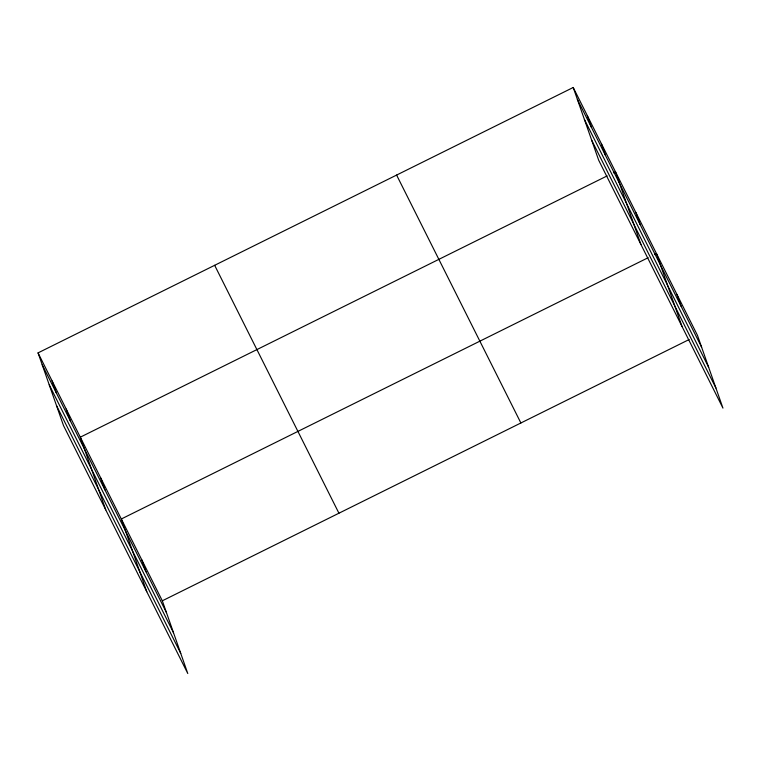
<?xml version="1.0" encoding="UTF-8"?>
<svg xmlns="http://www.w3.org/2000/svg" width="761" height="761" viewBox="0 0 761 761"><rect width="100%" height="100%" fill="white"/><g stroke="black" fill="none" stroke-linecap="round" stroke-linejoin="round"><path stroke-width="1.14" d="M38.05 352.885L162.321 600.8L187.786 673.514L63.515 425.599L38.05 352.885L573.214 87.486L697.485 335.401L722.95 408.115L598.679 160.2L573.214 87.486M607.154 175.896L80.305 437.175L105.769 509.889M613.385 172.804L615.468 171.777L640.933 244.49M648.163 257.703L121.313 518.992L146.778 591.706M654.393 254.612L656.477 253.584L681.942 326.298M162.321 600.8L689.171 339.52M577.352 99.301L701.623 347.216M584.391 119.401L708.662 367.316M591.639 140.1L715.911 388.015M396.605 175.068L520.885 422.983M214.65 265.304L338.93 513.218M42.188 364.709L166.469 612.624M49.227 384.8L173.498 632.714M56.476 405.508L180.757 653.423M676.976 294.488L681.124 306.312M635.968 212.68L640.106 224.495M601.38 143.677L605.518 155.501M587.292 115.577L591.43 127.401M141.822 559.896L145.96 571.72M100.813 478.089L104.951 489.903M66.217 409.085L70.354 420.9M52.138 380.985L56.276 392.8"/></g></svg>
